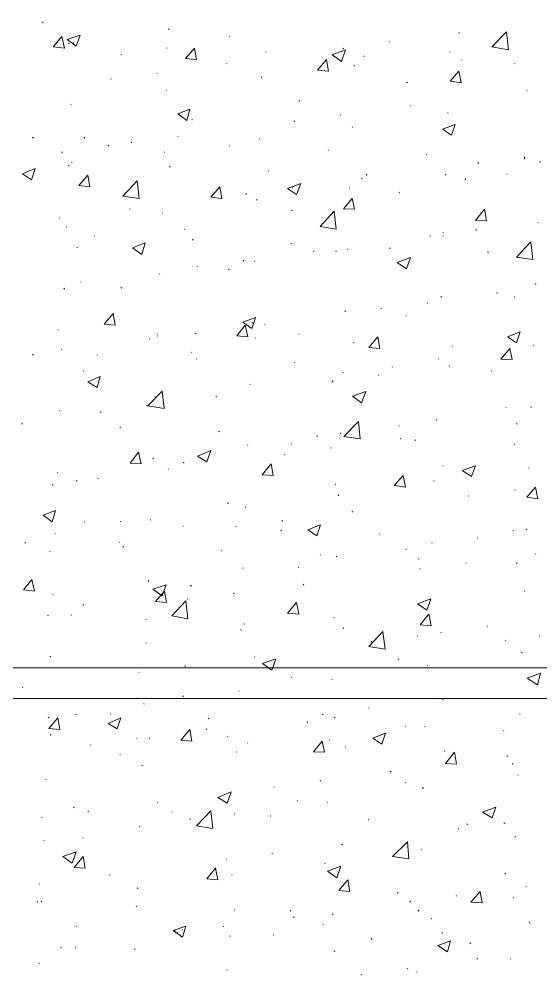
# Model space of a CAD drawing. Header units: millimetres. Extents: x 2928 to 3112, y 1220 to 1280.
# Drawn here: x 2943.515 to 2945.226, y 1246.81 to 1249.974 of the extents above; entities that cross this region are included whole.
import ezdxf

# ---------------------------------------------------------------- set-up
doc = ezdxf.new("R2010")
doc.units = ezdxf.units.MM

msp = doc.modelspace()

# ---------------------------------------------------------------- linework, layer by layer
at = {"color": 253, "linetype": 'Continuous', "lineweight": 5, "true_color": 0x9a9a9a}
for points in [[(2961.2116, 1241.9003), (2942.08633, 1241.9003), (2942.08633, 1247.74538), (2950.25144, 1247.74538), (2950.25144, 1256.61384), (2942.08633, 1256.61384), (2942.08633, 1261.45224), (2961.2116, 1261.45224), (2961.2116, 1249.1904)], [(2941.98633, 1247.84538), (2950.14978, 1247.84538), (2950.14978, 1256.51384), (2941.98633, 1256.51384)]]:
    msp.add_lwpolyline(points, dxfattribs=at)
at = {"color": 92, "linetype": 'Continuous', "lineweight": 13, "true_color": 0x00b800}
for points in [[(2943.59302, 1249.96375), (2943.59135, 1249.96541), (2943.59135, 1249.96541)], [(2944.00636, 1249.94041), (2944.00469, 1249.94208), (2944.00469, 1249.94208)], [(2944.95804, 1249.92708), (2944.95637, 1249.93041), (2944.95637, 1249.93041)], [(2945.0647, 1249.88374), (2945.11304, 1249.93208), (2945.11304, 1249.93208)], [(2945.1197, 1249.87374), (2945.11304, 1249.93208), (2945.11304, 1249.93208)], [(2943.62635, 1249.88374), (2943.65468, 1249.91708), (2943.65468, 1249.91708)], [(2943.66302, 1249.87874), (2943.65468, 1249.91708), (2943.65468, 1249.91708)], [(2943.67135, 1249.90708), (2943.71468, 1249.92208), (2943.71468, 1249.92208)], [(2943.67135, 1249.90708), (2943.70135, 1249.88541), (2943.70135, 1249.88541)], [(2943.67802, 1249.89374), (2943.67635, 1249.89541), (2943.67635, 1249.89541)], [(2943.69302, 1249.89541), (2943.69135, 1249.89708), (2943.69135, 1249.89708)], [(2943.70135, 1249.88541), (2943.71468, 1249.92208), (2943.71468, 1249.92208)], [(2944.20469, 1249.91708), (2944.20303, 1249.91874), (2944.20303, 1249.91874)], [(2944.7297, 1249.89874), (2944.72803, 1249.90041), (2944.72803, 1249.90041)], [(2943.62635, 1249.88374), (2943.66302, 1249.87874), (2943.66302, 1249.87874)], [(2943.99969, 1249.87874), (2943.99802, 1249.88041), (2943.99802, 1249.88041)], [(2944.05969, 1249.84541), (2944.08969, 1249.87874), (2944.08969, 1249.87874)], [(2944.09636, 1249.84208), (2944.08969, 1249.87874), (2944.08969, 1249.87874)], [(2944.32469, 1249.86541), (2944.32303, 1249.86708), (2944.32303, 1249.86708)], [(2944.54136, 1249.85708), (2944.5847, 1249.87374), (2944.5847, 1249.87374)], [(2944.57136, 1249.83541), (2944.5847, 1249.87374), (2944.5847, 1249.87374)], [(2944.57803, 1249.87708), (2944.57636, 1249.87874), (2944.57636, 1249.87874)], [(2944.92804, 1249.86541), (2944.92637, 1249.86708), (2944.92637, 1249.86708)], [(2945.0647, 1249.88374), (2945.1197, 1249.87374), (2945.1197, 1249.87374)], [(2943.85135, 1249.85708), (2943.84802, 1249.85874), (2943.84802, 1249.85874)], [(2944.05969, 1249.84541), (2944.09636, 1249.84208), (2944.09636, 1249.84208)], [(2944.49303, 1249.80708), (2944.52303, 1249.84208), (2944.52303, 1249.84208)], [(2944.5297, 1249.80374), (2944.52303, 1249.84208), (2944.52303, 1249.84208)], [(2944.54136, 1249.85708), (2944.57136, 1249.83541), (2944.57136, 1249.83541)], [(2944.64636, 1249.85041), (2944.6447, 1249.85374), (2944.6447, 1249.85374)], [(2944.96804, 1249.83874), (2944.96637, 1249.84041), (2944.96637, 1249.84041)], [(2944.19636, 1249.82708), (2944.19469, 1249.82874), (2944.19469, 1249.82874)], [(2944.49303, 1249.80708), (2944.5297, 1249.80374), (2944.5297, 1249.80374)], [(2944.6147, 1249.82041), (2944.61303, 1249.82374), (2944.61303, 1249.82374)], [(2944.92804, 1249.77041), (2944.95637, 1249.80374), (2944.95637, 1249.80374)], [(2944.9647, 1249.76541), (2944.95637, 1249.80374), (2944.95637, 1249.80374)], [(2945.14137, 1249.82708), (2945.13971, 1249.82874), (2945.13971, 1249.82874)], [(2943.81635, 1249.77708), (2943.81469, 1249.77874), (2943.81469, 1249.77874)], [(2943.96802, 1249.79541), (2943.96636, 1249.79708), (2943.96636, 1249.79708)], [(2944.30969, 1249.78208), (2944.30803, 1249.78541), (2944.30803, 1249.78541)], [(2944.92804, 1249.77041), (2944.9647, 1249.76541), (2944.9647, 1249.76541)], [(2943.99802, 1249.74041), (2943.99636, 1249.74208), (2943.99636, 1249.74208)], [(2944.78803, 1249.76541), (2944.7847, 1249.76708), (2944.7847, 1249.76708)], [(2945.18137, 1249.73874), (2945.17971, 1249.74041), (2945.17971, 1249.74041)], [(2944.4347, 1249.70541), (2944.43303, 1249.70708), (2944.43303, 1249.70708)], [(2943.68468, 1249.69374), (2943.68302, 1249.69541), (2943.68302, 1249.69541)], [(2944.03469, 1249.66374), (2944.07469, 1249.67874), (2944.07469, 1249.67874)], [(2944.06469, 1249.64207), (2944.07469, 1249.67874), (2944.07469, 1249.67874)], [(2944.7997, 1249.68874), (2944.79803, 1249.69041), (2944.79803, 1249.69041)], [(2944.03469, 1249.66374), (2944.06469, 1249.64207), (2944.06469, 1249.64207)], [(2944.08302, 1249.64374), (2944.08136, 1249.64541), (2944.08136, 1249.64541)], [(2944.5697, 1249.65874), (2944.56803, 1249.66041), (2944.56803, 1249.66041)], [(2944.92137, 1249.66541), (2944.9197, 1249.66707), (2944.9197, 1249.66707)], [(2944.41803, 1249.63707), (2944.41636, 1249.64041), (2944.41636, 1249.64041)], [(2944.60803, 1249.61874), (2944.60636, 1249.62041), (2944.60636, 1249.62041)], [(2944.90304, 1249.61374), (2944.9447, 1249.62874), (2944.9447, 1249.62874)], [(2944.90304, 1249.61374), (2944.93304, 1249.59374), (2944.93304, 1249.59374)], [(2944.93304, 1249.59374), (2944.9447, 1249.62874), (2944.9447, 1249.62874)], [(2943.56135, 1249.58374), (2943.55802, 1249.58707), (2943.55802, 1249.58707)], [(2943.72969, 1249.58374), (2943.72802, 1249.58707), (2943.72802, 1249.58707)], [(2944.03636, 1249.58874), (2944.03469, 1249.59041), (2944.03469, 1249.59041)], [(2944.30303, 1249.58041), (2944.30136, 1249.58207), (2944.30136, 1249.58207)], [(2943.80802, 1249.55874), (2943.80635, 1249.56041), (2943.80635, 1249.56041)], [(2943.88302, 1249.56874), (2943.88135, 1249.57207), (2943.88135, 1249.57207)], [(2944.20469, 1249.55707), (2944.20303, 1249.55874), (2944.20303, 1249.55874)], [(2943.65635, 1249.53707), (2943.65468, 1249.53874), (2943.65468, 1249.53874)], [(2943.99136, 1249.53707), (2943.98969, 1249.53874), (2943.98969, 1249.53874)], [(2944.5297, 1249.54374), (2944.52803, 1249.54541), (2944.52803, 1249.54541)], [(2944.85137, 1249.52874), (2944.8497, 1249.53041), (2944.8497, 1249.53041)], [(2945.17304, 1249.52041), (2945.17137, 1249.52207), (2945.17137, 1249.52207)], [(2945.17304, 1249.51541), (2945.17137, 1249.51874), (2945.17137, 1249.51874)], [(2943.67802, 1249.49207), (2943.67635, 1249.49374), (2943.67635, 1249.49374)], [(2943.68802, 1249.50374), (2943.68635, 1249.50541), (2943.68635, 1249.50541)], [(2944.01136, 1249.48874), (2944.00802, 1249.49041), (2944.00802, 1249.49041)], [(2945.02137, 1249.50041), (2945.0197, 1249.50374), (2945.0197, 1249.50374)], [(2945.22471, 1249.50541), (2945.22304, 1249.50707), (2945.22304, 1249.50707)], [(2943.52468, 1249.46707), (2943.56635, 1249.48374), (2943.56635, 1249.48374)], [(2943.52468, 1249.46707), (2943.55468, 1249.44707), (2943.55468, 1249.44707)], [(2943.55468, 1249.44707), (2943.56635, 1249.48374), (2943.56635, 1249.48374)], [(2943.70968, 1249.42874), (2943.73969, 1249.46207), (2943.73969, 1249.46207)], [(2943.74635, 1249.42374), (2943.73969, 1249.46207), (2943.73969, 1249.46207)], [(2944.33303, 1249.47541), (2944.33136, 1249.47707), (2944.33136, 1249.47707)], [(2944.6547, 1249.46207), (2944.65303, 1249.46541), (2944.65303, 1249.46541)], [(2944.9147, 1249.46207), (2944.91304, 1249.46541), (2944.91304, 1249.46541)], [(2945.11637, 1249.46541), (2945.1147, 1249.46707), (2945.1147, 1249.46707)], [(2943.70968, 1249.42874), (2943.74635, 1249.42374), (2943.74635, 1249.42374)], [(2943.85469, 1249.39374), (2943.90135, 1249.44374), (2943.90135, 1249.44374)], [(2943.90802, 1249.3854), (2943.90135, 1249.44374), (2943.90135, 1249.44374)], [(2944.14302, 1249.3904), (2944.17302, 1249.42374), (2944.17302, 1249.42374)], [(2944.17969, 1249.3854), (2944.17302, 1249.42374), (2944.17302, 1249.42374)], [(2944.39469, 1249.41874), (2944.43803, 1249.4354), (2944.43803, 1249.4354)], [(2944.41136, 1249.4204), (2944.40969, 1249.42207), (2944.40969, 1249.42207)], [(2944.42469, 1249.39874), (2944.43803, 1249.4354), (2944.43803, 1249.4354)], [(2944.6397, 1249.4504), (2944.63803, 1249.45207), (2944.63803, 1249.45207)], [(2944.9797, 1249.44707), (2944.97804, 1249.4504), (2944.97804, 1249.4504)], [(2943.85469, 1249.39374), (2943.90802, 1249.3854), (2943.90802, 1249.3854)], [(2944.14302, 1249.3904), (2944.17969, 1249.3854), (2944.17969, 1249.3854)], [(2944.25969, 1249.4004), (2944.25803, 1249.40207), (2944.25803, 1249.40207)], [(2944.39469, 1249.41874), (2944.42469, 1249.39874), (2944.42469, 1249.39874)], [(2944.5997, 1249.41874), (2944.59803, 1249.4204), (2944.59803, 1249.4204)], [(2944.76303, 1249.4054), (2944.76137, 1249.40707), (2944.76137, 1249.40707)], [(2944.29469, 1249.3804), (2944.29303, 1249.38207), (2944.29303, 1249.38207)], [(2944.57803, 1249.35207), (2944.60636, 1249.3854), (2944.60636, 1249.3854)], [(2944.6147, 1249.3504), (2944.60636, 1249.3854), (2944.60636, 1249.3854)], [(2943.87802, 1249.3504), (2943.87635, 1249.35207), (2943.87635, 1249.35207)], [(2943.98469, 1249.33707), (2943.98302, 1249.33874), (2943.98302, 1249.33874)], [(2944.40969, 1249.3454), (2944.40803, 1249.34707), (2944.40803, 1249.34707)], [(2944.50136, 1249.29374), (2944.54803, 1249.34374), (2944.54803, 1249.34374)], [(2944.5547, 1249.2854), (2944.54803, 1249.34374), (2944.54803, 1249.34374)], [(2944.57803, 1249.35207), (2944.6147, 1249.3504), (2944.6147, 1249.3504)], [(2945.01137, 1249.31374), (2945.04137, 1249.3504), (2945.04137, 1249.3504)], [(2945.04804, 1249.31207), (2945.04137, 1249.3504), (2945.04137, 1249.3504)], [(2943.64802, 1249.3204), (2943.64635, 1249.32207), (2943.64635, 1249.32207)], [(2945.01137, 1249.31374), (2945.04804, 1249.31207), (2945.04804, 1249.31207)], [(2945.21804, 1249.3054), (2945.21637, 1249.30707), (2945.21637, 1249.30707)], [(2943.66968, 1249.29207), (2943.66802, 1249.29374), (2943.66802, 1249.29374)], [(2943.76302, 1249.26207), (2943.76135, 1249.26374), (2943.76135, 1249.26374)], [(2944.05802, 1249.28374), (2944.05636, 1249.2854), (2944.05636, 1249.2854)], [(2944.50136, 1249.29374), (2944.5547, 1249.2854), (2944.5547, 1249.2854)], [(2944.8647, 1249.26207), (2944.86137, 1249.26374), (2944.86137, 1249.26374)], [(2944.90637, 1249.27374), (2944.9047, 1249.2754), (2944.9047, 1249.2754)], [(2944.90637, 1249.26207), (2944.9047, 1249.26374), (2944.9047, 1249.26374)], [(2945.0147, 1249.28207), (2945.01304, 1249.28374), (2945.01304, 1249.28374)], [(2943.88635, 1249.22373), (2943.92802, 1249.2404), (2943.92802, 1249.2404)], [(2943.91635, 1249.20207), (2943.92802, 1249.2404), (2943.92802, 1249.2404)], [(2944.08469, 1249.24874), (2944.08302, 1249.25207), (2944.08302, 1249.25207)], [(2944.40803, 1249.23707), (2944.40636, 1249.23874), (2944.40636, 1249.23874)], [(2945.14637, 1249.19373), (2945.19304, 1249.24374), (2945.19304, 1249.24374)], [(2945.19971, 1249.1854), (2945.19304, 1249.24374), (2945.19304, 1249.24374)], [(2943.70635, 1249.22373), (2943.70302, 1249.2254), (2943.70302, 1249.2254)], [(2943.88635, 1249.22373), (2943.91635, 1249.20207), (2943.91635, 1249.20207)], [(2944.48136, 1249.2104), (2944.4797, 1249.21373), (2944.4797, 1249.21373)], [(2944.5547, 1249.2104), (2944.55303, 1249.21373), (2944.55303, 1249.21373)], [(2944.59303, 1249.21707), (2944.59136, 1249.21873), (2944.59136, 1249.21873)], [(2944.73137, 1249.22207), (2944.7297, 1249.22373), (2944.7297, 1249.22373)], [(2945.0547, 1249.20873), (2945.05137, 1249.2104), (2945.05137, 1249.2104)], [(2944.25136, 1249.1804), (2944.24969, 1249.18373), (2944.24969, 1249.18373)], [(2944.28803, 1249.17873), (2944.28636, 1249.1804), (2944.28636, 1249.1804)], [(2944.7547, 1249.1754), (2944.79803, 1249.19207), (2944.79803, 1249.19207)], [(2944.7547, 1249.1754), (2944.7847, 1249.1554), (2944.7847, 1249.1554)], [(2944.7847, 1249.1554), (2944.79803, 1249.19207), (2944.79803, 1249.19207)], [(2945.14637, 1249.19373), (2945.19971, 1249.1854), (2945.19971, 1249.1854)], [(2943.97636, 1249.13707), (2943.97469, 1249.13873), (2943.97469, 1249.13873)], [(2944.09969, 1249.16207), (2944.09802, 1249.16373), (2944.09802, 1249.16373)], [(2944.20303, 1249.15207), (2944.20136, 1249.15373), (2944.20136, 1249.15373)], [(2943.71802, 1249.1104), (2943.71635, 1249.11207), (2943.71635, 1249.11207)], [(2945.20971, 1249.10373), (2945.20804, 1249.10707), (2945.20804, 1249.10707)], [(2943.66302, 1249.08873), (2943.66135, 1249.09207), (2943.66135, 1249.09207)], [(2943.85135, 1249.09207), (2943.84802, 1249.09373), (2943.84802, 1249.09373)], [(2945.08304, 1249.07373), (2945.08137, 1249.07707), (2945.08137, 1249.07707)], [(2944.8547, 1249.04207), (2944.85303, 1249.04373), (2944.85303, 1249.04373)], [(2944.8997, 1249.06207), (2944.89804, 1249.06373), (2944.89804, 1249.06373)], [(2945.13971, 1249.06207), (2945.13804, 1249.06373), (2945.13804, 1249.06373)], [(2944.5847, 1249.0154), (2944.58303, 1249.01707), (2944.58303, 1249.01707)], [(2944.7047, 1249.02373), (2944.70137, 1249.0254), (2944.70137, 1249.0254)], [(2943.79302, 1248.97373), (2943.82302, 1249.00873), (2943.82302, 1249.00873)], [(2943.82969, 1248.9704), (2943.82302, 1249.00873), (2943.82302, 1249.00873)], [(2944.24803, 1248.9804), (2944.28969, 1248.9954), (2944.28969, 1248.9954)], [(2944.24803, 1248.9804), (2944.27803, 1248.95873), (2944.27803, 1248.95873)], [(2944.27803, 1248.95873), (2944.28969, 1248.9954), (2944.28969, 1248.9954)], [(2944.27969, 1248.97706), (2944.27803, 1248.97873), (2944.27803, 1248.97873)], [(2944.7847, 1249.0004), (2944.78303, 1249.00207), (2944.78303, 1249.00207)], [(2943.64302, 1248.95373), (2943.64135, 1248.9554), (2943.64135, 1248.9554)], [(2943.79302, 1248.97373), (2943.82969, 1248.9704), (2943.82969, 1248.9704)], [(2944.22803, 1248.9354), (2944.25636, 1248.9704), (2944.25636, 1248.9704)], [(2944.26469, 1248.93206), (2944.25636, 1248.9704), (2944.25636, 1248.9704)], [(2944.32136, 1248.97206), (2944.31969, 1248.97373), (2944.31969, 1248.97373)], [(2945.11637, 1248.93206), (2945.15804, 1248.94873), (2945.15804, 1248.94873)], [(2945.14637, 1248.91206), (2945.15804, 1248.94873), (2945.15804, 1248.94873)], [(2943.94302, 1248.92373), (2943.94135, 1248.9254), (2943.94135, 1248.9254)], [(2943.96802, 1248.9404), (2943.96636, 1248.94206), (2943.96636, 1248.94206)], [(2943.96969, 1248.93373), (2943.96802, 1248.9354), (2943.96802, 1248.9354)], [(2944.09469, 1248.94206), (2944.09136, 1248.94373), (2944.09136, 1248.94373)], [(2944.22803, 1248.9354), (2944.26469, 1248.93206), (2944.26469, 1248.93206)], [(2944.28969, 1248.92706), (2944.28803, 1248.92873), (2944.28803, 1248.92873)], [(2944.43303, 1248.9404), (2944.43136, 1248.94206), (2944.43136, 1248.94206)], [(2944.66137, 1248.89706), (2944.69137, 1248.93206), (2944.69137, 1248.93206)], [(2944.69803, 1248.89373), (2944.69137, 1248.93206), (2944.69137, 1248.93206)], [(2945.11637, 1248.93206), (2945.14637, 1248.91206), (2945.14637, 1248.91206)], [(2943.65468, 1248.88873), (2943.65302, 1248.8904), (2943.65302, 1248.8904)], [(2944.61303, 1248.91206), (2944.6097, 1248.91373), (2944.6097, 1248.91373)], [(2944.66137, 1248.89706), (2944.69803, 1248.89373), (2944.69803, 1248.89373)], [(2944.93637, 1248.9004), (2944.9347, 1248.90206), (2944.9347, 1248.90206)], [(2945.0947, 1248.85873), (2945.1247, 1248.89373), (2945.1247, 1248.89373)], [(2945.13137, 1248.85706), (2945.1247, 1248.89373), (2945.1247, 1248.89373)], [(2945.20304, 1248.90206), (2945.20137, 1248.90373), (2945.20137, 1248.90373)], [(2943.56135, 1248.87206), (2943.55802, 1248.87373), (2943.55802, 1248.87373)], [(2943.77135, 1248.87206), (2943.76969, 1248.87373), (2943.76969, 1248.87373)], [(2944.08136, 1248.8804), (2944.07969, 1248.88206), (2944.07969, 1248.88206)], [(2944.09636, 1248.85873), (2944.09469, 1248.8604), (2944.09469, 1248.8604)], [(2944.89137, 1248.85873), (2944.8897, 1248.8604), (2944.8897, 1248.8604)], [(2945.0947, 1248.85873), (2945.13137, 1248.85706), (2945.13137, 1248.85706)], [(2943.72635, 1248.81873), (2943.72468, 1248.8204), (2943.72468, 1248.8204)], [(2944.41803, 1248.84706), (2944.41636, 1248.84873), (2944.41636, 1248.84873)], [(2944.7397, 1248.83206), (2944.73803, 1248.83373), (2944.73803, 1248.83373)], [(2944.92637, 1248.8354), (2944.9247, 1248.83706), (2944.9247, 1248.83706)], [(2945.0647, 1248.81873), (2945.06304, 1248.8204), (2945.06304, 1248.8204)], [(2943.73969, 1248.78373), (2943.77969, 1248.80206), (2943.77969, 1248.80206)], [(2943.76969, 1248.7654), (2943.77969, 1248.80206), (2943.77969, 1248.80206)], [(2944.57803, 1248.81373), (2944.57636, 1248.8154), (2944.57636, 1248.8154)], [(2944.6947, 1248.8054), (2944.69303, 1248.80706), (2944.69303, 1248.80706)], [(2943.73969, 1248.78373), (2943.76969, 1248.7654), (2943.76969, 1248.7654)], [(2944.27303, 1248.7754), (2944.27136, 1248.77706), (2944.27136, 1248.77706)], [(2944.5447, 1248.78373), (2944.54136, 1248.78706), (2944.54136, 1248.78706)], [(2943.93635, 1248.70539), (2943.98302, 1248.75373), (2943.98302, 1248.75373)], [(2943.96136, 1248.73373), (2943.95969, 1248.73539), (2943.95969, 1248.73539)], [(2943.98969, 1248.69706), (2943.98302, 1248.75373), (2943.98302, 1248.75373)], [(2944.16136, 1248.73539), (2944.15969, 1248.73706), (2944.15969, 1248.73706)], [(2944.60803, 1248.73706), (2944.65136, 1248.75206), (2944.65136, 1248.75206)], [(2944.60803, 1248.73706), (2944.63803, 1248.71539), (2944.63803, 1248.71539)], [(2944.63803, 1248.71539), (2944.65136, 1248.75206), (2944.65136, 1248.75206)], [(2943.93469, 1248.70539), (2943.93135, 1248.70706), (2943.93135, 1248.70706)], [(2943.93635, 1248.70539), (2943.98969, 1248.69706), (2943.98969, 1248.69706)], [(2945.11304, 1248.69873), (2945.11137, 1248.70039), (2945.11137, 1248.70039)], [(2945.19471, 1248.70039), (2945.19304, 1248.70373), (2945.19304, 1248.70373)], [(2943.64802, 1248.68873), (2943.64635, 1248.69039), (2943.64635, 1248.69039)], [(2943.78302, 1248.68373), (2943.78135, 1248.68539), (2943.78135, 1248.68539)], [(2943.52468, 1248.64539), (2943.52302, 1248.64706), (2943.52302, 1248.64706)], [(2943.84635, 1248.63373), (2943.84469, 1248.63539), (2943.84469, 1248.63539)], [(2944.5797, 1248.60539), (2944.62803, 1248.65373), (2944.62803, 1248.65373)], [(2944.63303, 1248.59706), (2944.62803, 1248.65373), (2944.62803, 1248.65373)], [(2944.76137, 1248.63873), (2944.7597, 1248.64039), (2944.7597, 1248.64039)], [(2944.8847, 1248.65873), (2944.88303, 1248.66039), (2944.88303, 1248.66039)], [(2945.14804, 1248.64539), (2945.14637, 1248.64706), (2945.14637, 1248.64706)], [(2944.17136, 1248.62039), (2944.16802, 1248.62206), (2944.16802, 1248.62206)], [(2944.49303, 1248.60539), (2944.49136, 1248.60706), (2944.49136, 1248.60706)], [(2944.5697, 1248.61373), (2944.56803, 1248.61539), (2944.56803, 1248.61539)], [(2944.5797, 1248.60539), (2944.63303, 1248.59706), (2944.63303, 1248.59706)], [(2944.76637, 1248.59706), (2944.7647, 1248.59873), (2944.7647, 1248.59873)], [(2944.26469, 1248.57539), (2944.26303, 1248.57706), (2944.26303, 1248.57706)], [(2944.40803, 1248.58039), (2944.40636, 1248.58206), (2944.40636, 1248.58206)], [(2944.53803, 1248.56706), (2944.53636, 1248.56873), (2944.53636, 1248.56873)], [(2944.8147, 1248.59206), (2944.81303, 1248.59373), (2944.81303, 1248.59373)], [(2945.13971, 1248.57706), (2945.13804, 1248.57873), (2945.13804, 1248.57873)], [(2943.87802, 1248.51706), (2943.90635, 1248.55373), (2943.90635, 1248.55373)], [(2943.91469, 1248.51539), (2943.90635, 1248.55373), (2943.90635, 1248.55373)], [(2944.09969, 1248.54039), (2944.14302, 1248.55873), (2944.14302, 1248.55873)], [(2944.09969, 1248.54039), (2944.12969, 1248.52206), (2944.12969, 1248.52206)], [(2944.12969, 1248.52206), (2944.14302, 1248.55873), (2944.14302, 1248.55873)], [(2944.38636, 1248.54539), (2944.38469, 1248.54706), (2944.38469, 1248.54706)], [(2943.87802, 1248.51706), (2943.91469, 1248.51539), (2943.91469, 1248.51539)], [(2943.95469, 1248.53206), (2943.95302, 1248.53373), (2943.95302, 1248.53373)], [(2944.05469, 1248.51706), (2944.05302, 1248.52039), (2944.05302, 1248.52039)], [(2944.31136, 1248.47872), (2944.34136, 1248.51539), (2944.34136, 1248.51539)], [(2944.34803, 1248.47706), (2944.34136, 1248.51539), (2944.34136, 1248.51539)], [(2944.90637, 1248.50706), (2944.9047, 1248.50872), (2944.9047, 1248.50872)], [(2944.96804, 1248.49372), (2945.01137, 1248.50872), (2945.01137, 1248.50872)], [(2944.99804, 1248.47372), (2945.01137, 1248.50872), (2945.01137, 1248.50872)], [(2943.64135, 1248.48539), (2943.63968, 1248.48706), (2943.63968, 1248.48706)], [(2944.00469, 1248.49706), (2944.00302, 1248.49872), (2944.00302, 1248.49872)], [(2944.31136, 1248.47872), (2944.34803, 1248.47706), (2944.34803, 1248.47706)], [(2944.7447, 1248.44372), (2944.7747, 1248.47706), (2944.7747, 1248.47706)], [(2944.78137, 1248.43872), (2944.7747, 1248.47706), (2944.7747, 1248.47706)], [(2944.96804, 1248.49372), (2944.99804, 1248.47372), (2944.99804, 1248.47372)], [(2945.18804, 1248.50039), (2945.18637, 1248.50206), (2945.18637, 1248.50206)], [(2943.62468, 1248.44539), (2943.62302, 1248.44706), (2943.62302, 1248.44706)], [(2943.70302, 1248.45872), (2943.70135, 1248.46039), (2943.70135, 1248.46039)], [(2943.77469, 1248.46706), (2943.77135, 1248.46872), (2943.77135, 1248.46872)], [(2944.55303, 1248.44706), (2944.55136, 1248.44872), (2944.55136, 1248.44872)], [(2944.7447, 1248.44372), (2944.78137, 1248.43872), (2944.78137, 1248.43872)], [(2944.87637, 1248.45872), (2944.8747, 1248.46039), (2944.8747, 1248.46039)], [(2944.56303, 1248.41039), (2944.56136, 1248.41372), (2944.56136, 1248.41372)], [(2944.9897, 1248.40872), (2944.98804, 1248.41039), (2944.98804, 1248.41039)], [(2945.14137, 1248.42872), (2945.13971, 1248.43039), (2945.13971, 1248.43039)], [(2945.17971, 1248.40539), (2945.20804, 1248.43872), (2945.20804, 1248.43872)], [(2945.21637, 1248.40039), (2945.20804, 1248.43872), (2945.20804, 1248.43872)], [(2944.20136, 1248.38539), (2944.19803, 1248.38706), (2944.19803, 1248.38706)], [(2945.17971, 1248.40539), (2945.21637, 1248.40039), (2945.21637, 1248.40039)], [(2943.59302, 1248.34706), (2943.63302, 1248.36206), (2943.63302, 1248.36206)], [(2943.59302, 1248.34706), (2943.62302, 1248.32539), (2943.62302, 1248.32539)], [(2943.62302, 1248.32539), (2943.63302, 1248.36206), (2943.63302, 1248.36206)], [(2944.25803, 1248.37206), (2944.25636, 1248.37372), (2944.25636, 1248.37372)], [(2944.60803, 1248.35706), (2944.60636, 1248.36039), (2944.60636, 1248.36039)], [(2943.72969, 1248.32372), (2943.72802, 1248.32539), (2943.72802, 1248.32539)], [(2943.84802, 1248.32539), (2943.84635, 1248.32706), (2943.84635, 1248.32706)], [(2943.94635, 1248.33039), (2943.94469, 1248.33206), (2943.94469, 1248.33206)], [(2944.37803, 1248.32706), (2944.37636, 1248.33039), (2944.37636, 1248.33039)], [(2944.46136, 1248.29872), (2944.50303, 1248.31539), (2944.50303, 1248.31539)], [(2944.49136, 1248.27872), (2944.50303, 1248.31539), (2944.50303, 1248.31539)], [(2943.63302, 1248.28539), (2943.63135, 1248.28705), (2943.63135, 1248.28705)], [(2944.05302, 1248.31039), (2944.05136, 1248.31206), (2944.05136, 1248.31206)], [(2944.22636, 1248.30872), (2944.22469, 1248.31039), (2944.22469, 1248.31039)], [(2944.37469, 1248.29539), (2944.37303, 1248.29706), (2944.37303, 1248.29706)], [(2944.46136, 1248.29872), (2944.49136, 1248.27872), (2944.49136, 1248.27872)], [(2944.69803, 1248.28372), (2944.69637, 1248.28539), (2944.69637, 1248.28539)], [(2945.13637, 1248.29539), (2945.13471, 1248.29706), (2945.13471, 1248.29706)], [(2945.17971, 1248.29872), (2945.17804, 1248.30039), (2945.17804, 1248.30039)], [(2943.53468, 1248.25539), (2943.53302, 1248.25705), (2943.53302, 1248.25705)], [(2943.84469, 1248.25705), (2943.84302, 1248.25872), (2943.84302, 1248.25872)], [(2944.8697, 1248.25539), (2944.86803, 1248.25705), (2944.86803, 1248.25705)], [(2945.0197, 1248.27039), (2945.01804, 1248.27205), (2945.01804, 1248.27205)], [(2943.61635, 1248.22705), (2943.61468, 1248.22872), (2943.61468, 1248.22872)], [(2943.85635, 1248.24205), (2943.85469, 1248.24372), (2943.85469, 1248.24372)], [(2944.17969, 1248.23039), (2944.17802, 1248.23205), (2944.17802, 1248.23205)], [(2944.7847, 1248.23372), (2944.78303, 1248.23539), (2944.78303, 1248.23539)], [(2945.20971, 1248.21872), (2945.20804, 1248.22039), (2945.20804, 1248.22039)], [(2944.50303, 1248.21539), (2944.50136, 1248.21705), (2944.50136, 1248.21705)], [(2944.55636, 1248.21039), (2944.5547, 1248.21205), (2944.5547, 1248.21205)], [(2944.82637, 1248.20205), (2944.82303, 1248.20372), (2944.82303, 1248.20372)], [(2944.98137, 1248.18872), (2944.9797, 1248.19039), (2944.9797, 1248.19039)], [(2945.14804, 1248.18872), (2945.14637, 1248.19039), (2945.14637, 1248.19039)], [(2944.24969, 1248.17205), (2944.24803, 1248.17372), (2944.24803, 1248.17372)], [(2944.43136, 1248.17372), (2944.4297, 1248.17539), (2944.4297, 1248.17539)], [(2944.8297, 1248.17039), (2944.82803, 1248.17205), (2944.82803, 1248.17205)], [(2943.52802, 1248.10205), (2943.55635, 1248.13539), (2943.55635, 1248.13539)], [(2943.56468, 1248.09705), (2943.55635, 1248.13539), (2943.55635, 1248.13539)], [(2943.93969, 1248.12872), (2943.93802, 1248.13205), (2943.93802, 1248.13205)], [(2943.52802, 1248.10205), (2943.56468, 1248.09705), (2943.56468, 1248.09705)], [(2943.95302, 1248.10372), (2943.99636, 1248.11872), (2943.99636, 1248.11872)], [(2943.95302, 1248.10372), (2943.98302, 1248.08205), (2943.98302, 1248.08205)], [(2943.96136, 1248.06372), (2943.99136, 1248.09705), (2943.99136, 1248.09705)], [(2943.98302, 1248.08205), (2943.99636, 1248.11872), (2943.99636, 1248.11872)], [(2943.99802, 1248.06038), (2943.99136, 1248.09705), (2943.99136, 1248.09705)], [(2944.07969, 1248.11372), (2944.07636, 1248.11705), (2944.07636, 1248.11705)], [(2944.44803, 1248.11872), (2944.44636, 1248.12039), (2944.44636, 1248.12039)], [(2945.17304, 1248.09705), (2945.17137, 1248.09872), (2945.17137, 1248.09872)], [(2943.62635, 1248.08539), (2943.62468, 1248.08705), (2943.62468, 1248.08705)], [(2943.96136, 1248.06372), (2943.99802, 1248.06038), (2943.99802, 1248.06038)], [(2944.01469, 1248.01705), (2944.06136, 1248.06539), (2944.06136, 1248.06539)], [(2944.06802, 1248.00705), (2944.06136, 1248.06539), (2944.06136, 1248.06539)], [(2944.06802, 1248.07039), (2944.06636, 1248.07205), (2944.06636, 1248.07205)], [(2944.21969, 1248.08872), (2944.21803, 1248.09039), (2944.21803, 1248.09039)], [(2944.39469, 1248.02538), (2944.42469, 1248.06038), (2944.42469, 1248.06038)], [(2944.43136, 1248.02205), (2944.42469, 1248.06038), (2944.42469, 1248.06038)], [(2944.82137, 1248.05538), (2944.8647, 1248.07205), (2944.8647, 1248.07205)], [(2944.85137, 1248.03538), (2944.8647, 1248.07205), (2944.8647, 1248.07205)], [(2943.72635, 1248.05205), (2943.72468, 1248.05372), (2943.72468, 1248.05372)], [(2944.82137, 1248.05538), (2944.85137, 1248.03538), (2944.85137, 1248.03538)], [(2944.86137, 1248.05538), (2944.8597, 1248.05705), (2944.8597, 1248.05705)], [(2943.60968, 1248.01705), (2943.60802, 1248.01872), (2943.60802, 1248.01872)], [(2943.68635, 1248.01872), (2943.68468, 1248.02038), (2943.68468, 1248.02038)], [(2943.93135, 1248.00372), (2943.92969, 1248.00538), (2943.92969, 1248.00538)], [(2944.01469, 1248.01705), (2944.06802, 1248.00705), (2944.06802, 1248.00705)], [(2944.39469, 1248.02538), (2944.43136, 1248.02205), (2944.43136, 1248.02205)], [(2944.54803, 1248.01038), (2944.54636, 1248.01205), (2944.54636, 1248.01205)], [(2944.8297, 1247.98705), (2944.85803, 1248.02205), (2944.85803, 1248.02205)], [(2944.86637, 1247.98372), (2944.85803, 1248.02205), (2944.85803, 1248.02205)], [(2944.24303, 1247.96872), (2944.24136, 1247.97205), (2944.24136, 1247.97205)], [(2944.25469, 1247.98872), (2944.25136, 1247.99038), (2944.25136, 1247.99038)], [(2944.57803, 1247.97538), (2944.57636, 1247.97705), (2944.57636, 1247.97705)], [(2944.66137, 1247.91538), (2944.70803, 1247.96538), (2944.70803, 1247.96538)], [(2944.7147, 1247.90705), (2944.70803, 1247.96538), (2944.70803, 1247.96538)], [(2944.8297, 1247.98705), (2944.86637, 1247.98372), (2944.86637, 1247.98372)], [(2945.05137, 1247.98205), (2945.0497, 1247.98372), (2945.0497, 1247.98372)], [(2944.67137, 1247.93038), (2944.6697, 1247.93372), (2944.6697, 1247.93372)], [(2944.82137, 1247.95038), (2944.8197, 1247.95205), (2944.8197, 1247.95205)], [(2944.8997, 1247.96038), (2944.89804, 1247.96205), (2944.89804, 1247.96205)], [(2945.11137, 1247.93538), (2945.1097, 1247.93705), (2945.1097, 1247.93705)], [(2945.22304, 1247.94872), (2945.22137, 1247.95038), (2945.22137, 1247.95038)], [(2943.93135, 1247.92705), (2943.92969, 1247.92872), (2943.92969, 1247.92872)], [(2944.66137, 1247.91538), (2944.7147, 1247.90705), (2944.7147, 1247.90705)], [(2943.61802, 1247.88205), (2943.61635, 1247.88372), (2943.61635, 1247.88372)], [(2944.28803, 1247.88038), (2944.28636, 1247.88205), (2944.28636, 1247.88205)], [(2944.31303, 1247.86038), (2944.35636, 1247.87538), (2944.35636, 1247.87538)], [(2944.34303, 1247.83872), (2944.35636, 1247.87538), (2944.35636, 1247.87538)], [(2944.7597, 1247.87372), (2944.75803, 1247.87538), (2944.75803, 1247.87538)], [(2945.16471, 1247.89538), (2945.16304, 1247.89705), (2945.16304, 1247.89705)], [(2944.05969, 1247.85038), (2944.05802, 1247.85205), (2944.05802, 1247.85205)], [(2944.31303, 1247.86038), (2944.34303, 1247.83872), (2944.34303, 1247.83872)], [(2944.8547, 1247.85205), (2944.85303, 1247.85372), (2944.85303, 1247.85372)], [(2943.90802, 1247.83038), (2943.90635, 1247.83205), (2943.90635, 1247.83205)], [(2944.40803, 1247.81371), (2944.40636, 1247.81538), (2944.40636, 1247.81538)], [(2944.54136, 1247.80705), (2944.5397, 1247.80871), (2944.5397, 1247.80871)], [(2945.18137, 1247.81205), (2945.22471, 1247.82871), (2945.22471, 1247.82871)], [(2945.18137, 1247.81205), (2945.21471, 1247.79038), (2945.21471, 1247.79038)], [(2945.21471, 1247.79038), (2945.22471, 1247.82871), (2945.22471, 1247.82871)], [(2943.52635, 1247.78038), (2943.52468, 1247.78205), (2943.52468, 1247.78205)], [(2944.05302, 1247.75205), (2944.05136, 1247.75371), (2944.05136, 1247.75371)], [(2944.23636, 1247.76871), (2944.23469, 1247.77038), (2944.23469, 1247.77038)], [(2944.89137, 1247.74371), (2944.8897, 1247.74538), (2944.8897, 1247.74538)], [(2944.9047, 1247.74038), (2944.90304, 1247.74371), (2944.90304, 1247.74371)], [(2943.92469, 1247.72705), (2943.92302, 1247.72871), (2943.92302, 1247.72871)], [(2944.66303, 1247.71371), (2944.66137, 1247.71538), (2944.66137, 1247.71538)], [(2943.61135, 1247.68205), (2943.60968, 1247.68371), (2943.60968, 1247.68371)], [(2943.61135, 1247.64705), (2943.64135, 1247.68205), (2943.64135, 1247.68205)], [(2943.64802, 1247.64371), (2943.64135, 1247.68205), (2943.64135, 1247.68205)], [(2943.70135, 1247.69205), (2943.69968, 1247.69371), (2943.69968, 1247.69371)], [(2943.80635, 1247.66371), (2943.84802, 1247.68205), (2943.84802, 1247.68205)], [(2943.81469, 1247.69371), (2943.81302, 1247.69538), (2943.81302, 1247.69538)], [(2943.83635, 1247.64538), (2943.84802, 1247.68205), (2943.84802, 1247.68205)], [(2944.51136, 1247.69205), (2944.5097, 1247.69371), (2944.5097, 1247.69371)], [(2944.5497, 1247.68205), (2944.54803, 1247.68371), (2944.54803, 1247.68371)], [(2945.15804, 1247.69371), (2945.15637, 1247.69538), (2945.15637, 1247.69538)], [(2943.80635, 1247.66371), (2943.83635, 1247.64538), (2943.83635, 1247.64538)], [(2944.13636, 1247.67871), (2944.13469, 1247.68038), (2944.13469, 1247.68038)], [(2944.46136, 1247.66705), (2944.4597, 1247.66871), (2944.4597, 1247.66871)], [(2944.78303, 1247.65371), (2944.78137, 1247.65538), (2944.78137, 1247.65538)], [(2944.84637, 1247.65205), (2944.8447, 1247.65371), (2944.8447, 1247.65371)], [(2943.61135, 1247.64705), (2943.64802, 1247.64371), (2943.64802, 1247.64371)], [(2943.61802, 1247.62538), (2943.61635, 1247.62705), (2943.61635, 1247.62705)], [(2944.04469, 1247.60871), (2944.07469, 1247.64371), (2944.07469, 1247.64371)], [(2944.08136, 1247.60538), (2944.07469, 1247.64371), (2944.07469, 1247.64371)], [(2944.12969, 1247.64371), (2944.12802, 1247.64538), (2944.12802, 1247.64538)], [(2944.19803, 1247.62038), (2944.19636, 1247.62205), (2944.19636, 1247.62205)], [(2944.6747, 1247.61538), (2944.71637, 1247.63205), (2944.71637, 1247.63205)], [(2944.7047, 1247.59538), (2944.71637, 1247.63205), (2944.71637, 1247.63205)], [(2945.1047, 1247.63871), (2945.10304, 1247.64038), (2945.10304, 1247.64038)], [(2943.74969, 1247.59204), (2943.74802, 1247.59371), (2943.74802, 1247.59371)], [(2943.90135, 1247.61371), (2943.89969, 1247.61538), (2943.89969, 1247.61538)], [(2943.94302, 1247.61371), (2943.94135, 1247.61538), (2943.94135, 1247.61538)], [(2944.04469, 1247.60871), (2944.08136, 1247.60538), (2944.08136, 1247.60538)], [(2944.26469, 1247.59871), (2944.26303, 1247.60038), (2944.26303, 1247.60038)], [(2944.4797, 1247.57038), (2944.50803, 1247.60538), (2944.50803, 1247.60538)], [(2944.51636, 1247.56871), (2944.50803, 1247.60538), (2944.50803, 1247.60538)], [(2944.53303, 1247.60705), (2944.53136, 1247.60871), (2944.53136, 1247.60871)], [(2944.58636, 1247.58538), (2944.5847, 1247.58704), (2944.5847, 1247.58704)], [(2944.6747, 1247.61538), (2944.7047, 1247.59538), (2944.7047, 1247.59538)], [(2943.84635, 1247.56038), (2943.84469, 1247.56204), (2943.84469, 1247.56204)], [(2944.22803, 1247.56871), (2944.22636, 1247.57038), (2944.22636, 1247.57038)], [(2944.4797, 1247.57038), (2944.51636, 1247.56871), (2944.51636, 1247.56871)], [(2944.91137, 1247.57204), (2944.9097, 1247.57371), (2944.9097, 1247.57371)], [(2944.91304, 1247.53204), (2944.94304, 1247.56871), (2944.94304, 1247.56871)], [(2944.9497, 1247.53038), (2944.94304, 1247.56871), (2944.94304, 1247.56871)], [(2945.11637, 1247.55538), (2945.1147, 1247.55704), (2945.1147, 1247.55704)], [(2943.91969, 1247.52538), (2943.91635, 1247.52704), (2943.91635, 1247.52704)], [(2944.91304, 1247.53204), (2944.9497, 1247.53038), (2944.9497, 1247.53038)], [(2945.13471, 1247.53038), (2945.13304, 1247.53204), (2945.13304, 1247.53204)], [(2944.7347, 1247.50371), (2944.73137, 1247.50704), (2944.73137, 1247.50704)], [(2945.15137, 1247.49371), (2945.14971, 1247.49538), (2945.14971, 1247.49538)], [(2943.60302, 1247.47871), (2943.60135, 1247.48038), (2943.60135, 1247.48038)], [(2944.50303, 1247.47371), (2944.50136, 1247.47704), (2944.50136, 1247.47704)], [(2944.78303, 1247.46871), (2944.78137, 1247.47038), (2944.78137, 1247.47038)], [(2944.16636, 1247.42038), (2944.20969, 1247.43871), (2944.20969, 1247.43871)], [(2944.19636, 1247.40204), (2944.20969, 1247.43871), (2944.20969, 1247.43871)], [(2944.35136, 1247.45371), (2944.34969, 1247.45538), (2944.34969, 1247.45538)], [(2944.84137, 1247.45038), (2944.83803, 1247.45371), (2944.83803, 1247.45371)], [(2943.96969, 1247.40371), (2943.96802, 1247.40538), (2943.96802, 1247.40538)], [(2944.16636, 1247.42038), (2944.19636, 1247.40204), (2944.19636, 1247.40204)], [(2944.42803, 1247.40871), (2944.42636, 1247.41038), (2944.42636, 1247.41038)], [(2944.52636, 1247.40371), (2944.5247, 1247.40538), (2944.5247, 1247.40538)], [(2943.69468, 1247.38704), (2943.69302, 1247.38871), (2943.69302, 1247.38871)], [(2943.74135, 1247.37371), (2943.73969, 1247.37538), (2943.73969, 1247.37538)], [(2944.01636, 1247.37204), (2944.01469, 1247.37371), (2944.01469, 1247.37371)], [(2944.09636, 1247.32704), (2944.14302, 1247.37704), (2944.14302, 1247.37704)], [(2944.14969, 1247.31871), (2944.14302, 1247.37704), (2944.14302, 1247.37704)], [(2944.22136, 1247.36538), (2944.21969, 1247.36704), (2944.21969, 1247.36704)], [(2945.0347, 1247.37204), (2945.07804, 1247.38871), (2945.07804, 1247.38871)], [(2945.0347, 1247.37204), (2945.06637, 1247.35371), (2945.06637, 1247.35371)], [(2945.06637, 1247.35371), (2945.07804, 1247.38871), (2945.07804, 1247.38871)], [(2943.58968, 1247.35371), (2943.58802, 1247.35537), (2943.58802, 1247.35537)], [(2944.07636, 1247.34871), (2944.07469, 1247.35037), (2944.07469, 1247.35037)], [(2944.33969, 1247.35871), (2944.33803, 1247.36037), (2944.33803, 1247.36037)], [(2944.66137, 1247.34704), (2944.6597, 1247.34871), (2944.6597, 1247.34871)], [(2944.98637, 1247.33204), (2944.98304, 1247.33371), (2944.98304, 1247.33371)], [(2945.10804, 1247.33537), (2945.1047, 1247.33704), (2945.1047, 1247.33704)], [(2943.90969, 1247.32371), (2943.90802, 1247.32537), (2943.90802, 1247.32537)], [(2944.09636, 1247.32704), (2944.14969, 1247.31871), (2944.14969, 1247.31871)], [(2944.95637, 1247.31704), (2944.9547, 1247.31871), (2944.9547, 1247.31871)], [(2943.59635, 1247.27871), (2943.59468, 1247.28037), (2943.59468, 1247.28037)], [(2943.72468, 1247.28704), (2943.72302, 1247.28871), (2943.72302, 1247.28871)], [(2944.7397, 1247.22704), (2944.78803, 1247.27537), (2944.78803, 1247.27537)], [(2944.79303, 1247.21871), (2944.78803, 1247.27537), (2944.78803, 1247.27537)], [(2945.14304, 1247.29037), (2945.14137, 1247.29371), (2945.14137, 1247.29371)], [(2943.65802, 1247.22704), (2943.70135, 1247.24204), (2943.70135, 1247.24204)], [(2943.68802, 1247.20537), (2943.70135, 1247.24204), (2943.70135, 1247.24204)], [(2944.5747, 1247.26537), (2944.57136, 1247.26704), (2944.57136, 1247.26704)], [(2944.8347, 1247.24871), (2944.83303, 1247.25037), (2944.83303, 1247.25037)], [(2943.65802, 1247.22704), (2943.68802, 1247.20537), (2943.68802, 1247.20537)], [(2943.69468, 1247.19037), (2943.72468, 1247.22704), (2943.72468, 1247.22704)], [(2943.73135, 1247.18871), (2943.72468, 1247.22704), (2943.72468, 1247.22704)], [(2944.19469, 1247.21704), (2944.19302, 1247.21871), (2944.19302, 1247.21871)], [(2944.34636, 1247.23537), (2944.34303, 1247.23704), (2944.34303, 1247.23704)], [(2944.7397, 1247.22704), (2944.79303, 1247.21871), (2944.79303, 1247.21871)], [(2943.69468, 1247.19037), (2943.73135, 1247.18871), (2943.73135, 1247.18871)], [(2944.12969, 1247.15371), (2944.15802, 1247.18871), (2944.15802, 1247.18871)], [(2944.16636, 1247.15037), (2944.15802, 1247.18871), (2944.15802, 1247.18871)], [(2944.51803, 1247.20371), (2944.51636, 1247.20537), (2944.51636, 1247.20537)], [(2944.52636, 1247.17871), (2944.5697, 1247.19537), (2944.5697, 1247.19537)], [(2944.52636, 1247.17871), (2944.55636, 1247.15704), (2944.55636, 1247.15704)], [(2944.55636, 1247.15704), (2944.5697, 1247.19537), (2944.5697, 1247.19537)], [(2943.81302, 1247.16537), (2943.80969, 1247.16704), (2943.80969, 1247.16704)], [(2944.12969, 1247.15371), (2944.16636, 1247.15037), (2944.16636, 1247.15037)], [(2944.21303, 1247.16537), (2944.21136, 1247.16704), (2944.21136, 1247.16704)], [(2944.56303, 1247.11537), (2944.59303, 1247.15037), (2944.59303, 1247.15037)], [(2944.5997, 1247.11204), (2944.59303, 1247.15037), (2944.59303, 1247.15037)], [(2945.1097, 1247.16871), (2945.10804, 1247.17204), (2945.10804, 1247.17204)], [(2943.58135, 1247.13537), (2943.57968, 1247.13704), (2943.57968, 1247.13704)], [(2943.90469, 1247.12204), (2943.90135, 1247.1237), (2943.90135, 1247.1237)], [(2944.56303, 1247.11537), (2944.5997, 1247.11204), (2944.5997, 1247.11204)], [(2944.99637, 1247.07704), (2945.02637, 1247.11204), (2945.02637, 1247.11204)], [(2945.03304, 1247.07537), (2945.02637, 1247.11204), (2945.02637, 1247.11204)], [(2945.17804, 1247.12704), (2945.17637, 1247.1287), (2945.17637, 1247.1287)], [(2943.57468, 1247.07704), (2943.57302, 1247.08037), (2943.57302, 1247.08037)], [(2943.58802, 1247.07704), (2943.58635, 1247.08037), (2943.58635, 1247.08037)], [(2944.75803, 1247.10704), (2944.7547, 1247.1087), (2944.7547, 1247.1087)], [(2944.79803, 1247.07704), (2944.79637, 1247.08037), (2944.79637, 1247.08037)], [(2944.9497, 1247.09704), (2944.94804, 1247.0987), (2944.94804, 1247.0987)], [(2945.13637, 1247.09037), (2945.13471, 1247.09204), (2945.13471, 1247.09204)], [(2943.89969, 1247.06204), (2943.89802, 1247.06537), (2943.89802, 1247.06537)], [(2944.22136, 1247.05037), (2944.21969, 1247.05204), (2944.21969, 1247.05204)], [(2944.40469, 1247.04704), (2944.40303, 1247.05037), (2944.40303, 1247.05037)], [(2944.82637, 1247.04704), (2944.82303, 1247.05037), (2944.82303, 1247.05037)], [(2944.99637, 1247.07704), (2945.03304, 1247.07537), (2945.03304, 1247.07537)], [(2944.41636, 1247.02704), (2944.41469, 1247.0287), (2944.41469, 1247.0287)], [(2944.5447, 1247.03704), (2944.54136, 1247.0387), (2944.54136, 1247.0387)], [(2944.86803, 1247.02204), (2944.86637, 1247.0237), (2944.86637, 1247.0237)], [(2943.70302, 1246.99704), (2943.70135, 1246.9987), (2943.70135, 1246.9987)], [(2944.01969, 1246.9837), (2944.06136, 1246.9987), (2944.06136, 1246.9987)], [(2944.04969, 1246.96204), (2944.06136, 1246.9987), (2944.06136, 1246.9987)], [(2944.05136, 1246.98537), (2944.04969, 1246.98704), (2944.04969, 1246.98704)], [(2944.18636, 1246.99704), (2944.18302, 1246.9987), (2944.18302, 1246.9987)], [(2944.51136, 1247.0037), (2944.5097, 1247.00537), (2944.5097, 1247.00537)], [(2945.18971, 1247.0087), (2945.18804, 1247.01204), (2945.18804, 1247.01204)], [(2944.01969, 1246.9837), (2944.04969, 1246.96204), (2944.04969, 1246.96204)], [(2944.02636, 1246.98204), (2944.02302, 1246.9837), (2944.02302, 1246.9837)], [(2944.03469, 1246.97704), (2944.03302, 1246.9787), (2944.03302, 1246.9787)], [(2944.20636, 1246.96537), (2944.20469, 1246.96704), (2944.20469, 1246.96704)], [(2944.34969, 1246.9687), (2944.34803, 1246.97037), (2944.34803, 1246.97037)], [(2944.67137, 1246.95537), (2944.6697, 1246.9587), (2944.6697, 1246.9587)], [(2944.90304, 1246.97537), (2944.90137, 1246.97704), (2944.90137, 1246.97704)], [(2943.65302, 1246.92704), (2943.64968, 1246.9287), (2943.64968, 1246.9287)], [(2943.69968, 1246.92704), (2943.69802, 1246.9287), (2943.69802, 1246.9287)], [(2943.89469, 1246.92204), (2943.89302, 1246.9237), (2943.89302, 1246.9237)], [(2944.88803, 1246.93537), (2944.9297, 1246.95037), (2944.9297, 1246.95037)], [(2944.88803, 1246.93537), (2944.9197, 1246.9137), (2944.9197, 1246.9137)], [(2944.9197, 1246.9137), (2944.9297, 1246.95037), (2944.9297, 1246.95037)], [(2944.9947, 1246.94037), (2944.99304, 1246.9437), (2944.99304, 1246.9437)], [(2944.5497, 1246.91537), (2944.54803, 1246.91704), (2944.54803, 1246.91704)], [(2945.01804, 1246.89037), (2945.01637, 1246.89203), (2945.01637, 1246.89203)], [(2945.12804, 1246.89037), (2945.12637, 1246.89203), (2945.12637, 1246.89203)], [(2943.58135, 1246.87537), (2943.57968, 1246.87703), (2943.57968, 1246.87703)], [(2944.7897, 1246.8587), (2944.78803, 1246.86037), (2944.78803, 1246.86037)], [(2944.19636, 1246.8537), (2944.19469, 1246.85537), (2944.19469, 1246.85537)], [(2944.63803, 1246.8387), (2944.63636, 1246.84037), (2944.63636, 1246.84037)], [(2944.8197, 1246.84703), (2944.81803, 1246.8487), (2944.81803, 1246.8487)]]:
    msp.add_lwpolyline(points, dxfattribs=at)

doc.saveas('drawing.dxf')
